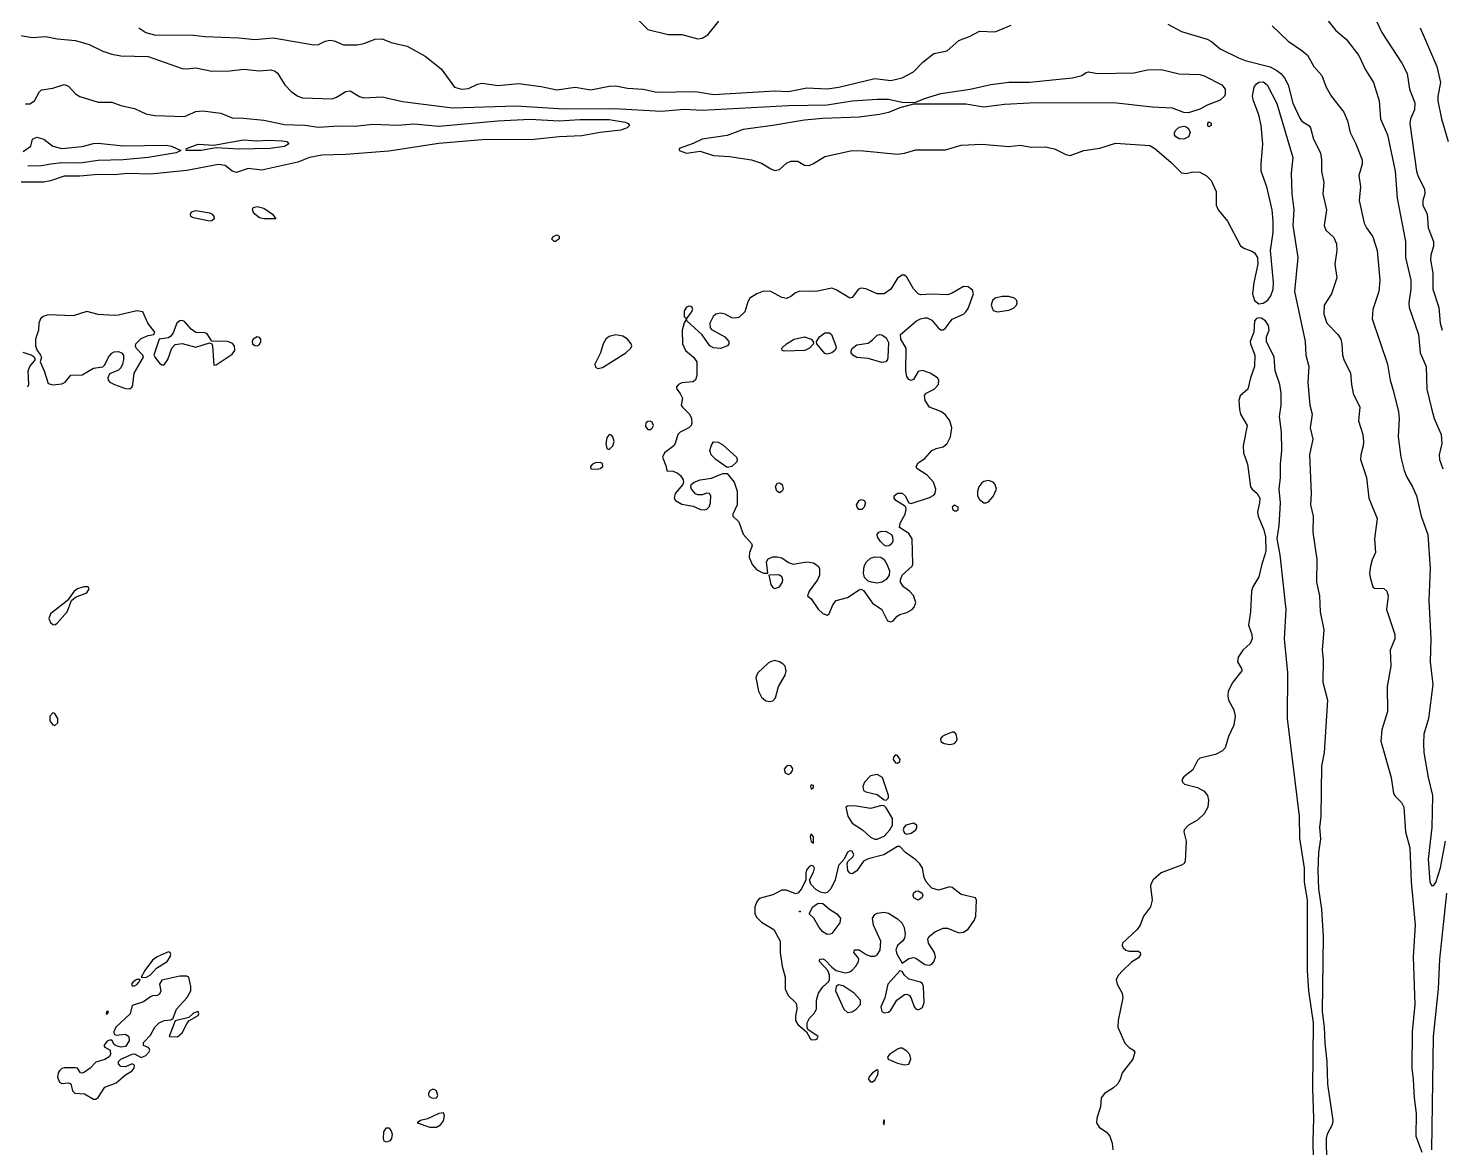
# Model space of a CAD drawing. Header units: inches. Extents: x 3311818 to 3313075, y 1372003 to 1372737.
# Drawn here: x 3312572.1 to 3312809.3, y 1372329.1 to 1372517 of the extents above; entities that cross this region are included whole.
import ezdxf

# ---------------------------------------------------------------- set-up
doc = ezdxf.new("R2010")
doc.units = ezdxf.units.IN
doc.header["$MEASUREMENT"] = 0

msp = doc.modelspace()

# ---------------------------------------------------------------- linework, layer by layer
for points, elevation in [([(3312673.54, 1372519.34), (3312676.06, 1372516.8), (3312679.49, 1372515.97), (3312681.78, 1372515.98), (3312684.44, 1372515.22), (3312685.21, 1372515.33), (3312686.14, 1372515.91), (3312687.97, 1372518.19)], 4488), ([(3312790.02, 1372518.55), (3312791.54, 1372516.61), (3312793.24, 1372515.15), (3312795.36, 1372512.42), (3312796.5, 1372510.02), (3312797.83, 1372507.9), (3312798.81, 1372504.85), (3312799.03, 1372501.81), (3312800.21, 1372499.14), (3312801.47, 1372493.04), (3312801.81, 1372488.47), (3312803.23, 1372481.22), (3312803.18, 1372478.56), (3312804.11, 1372474.74), (3312804.11, 1372473.22), (3312803.79, 1372470.93), (3312803.82, 1372470.17), (3312805.37, 1372465.6), (3312805.65, 1372462.55), (3312806.69, 1372460.26), (3312806.8, 1372456.45), (3312807.55, 1372453.18), (3312808.02, 1372451.5), (3312809.21, 1372448.83), (3312809.32, 1372447.3), (3312808.86, 1372445.4), (3312808.89, 1372444.63), (3312809.46, 1372443.08)], 4487), ([(3312590.68, 1372517.05), (3312591.83, 1372516.27), (3312593.26, 1372515.91), (3312599.83, 1372515.84), (3312601.74, 1372515.61), (3312607.46, 1372515.42), (3312610.12, 1372515.12), (3312613.17, 1372515.42), (3312620.03, 1372514.25), (3312620.8, 1372514.29), (3312621.94, 1372514.85), (3312622.7, 1372515.01), (3312623.46, 1372514.88), (3312624.99, 1372514.21), (3312627.27, 1372514.23), (3312628.42, 1372514.46), (3312630.32, 1372515.2), (3312631.47, 1372515.23), (3312632.99, 1372514.64), (3312635.7, 1372514), (3312638.71, 1372512.31), (3312641.38, 1372510.17), (3312643.65, 1372507.14), (3312644.81, 1372506.78), (3312645.95, 1372506.92), (3312647.47, 1372507.63), (3312648.24, 1372507.77), (3312650.9, 1372507.39), (3312654.34, 1372507.73), (3312658.15, 1372507.22), (3312660.81, 1372506.66), (3312663.86, 1372507.13), (3312666.53, 1372506.7), (3312669.58, 1372507.29), (3312670.72, 1372507.34), (3312672.63, 1372506.93), (3312675.3, 1372506.79), (3312677.58, 1372506.26), (3312684.06, 1372506.42), (3312687.11, 1372505.88), (3312697.4, 1372506.49), (3312699.69, 1372506.37), (3312702.74, 1372506.99), (3312706.17, 1372506.86), (3312708.1, 1372507.14), (3312714.17, 1372508.56), (3312716.84, 1372508.25), (3312718.77, 1372508.67), (3312720.65, 1372509.68), (3312722.24, 1372511.33), (3312724.08, 1372512.78), (3312726.3, 1372513.24), (3312728.28, 1372514.97), (3312730.18, 1372515.7), (3312731.71, 1372516.54), (3312734.37, 1372516.41), (3312737.04, 1372517.54)], 4489), ([(3312763.34, 1372517.67), (3312765.63, 1372516.44), (3312769.94, 1372515.15), (3312770.67, 1372514.76), (3312772.11, 1372513.58), (3312775.16, 1372512.04), (3312776.3, 1372511.58), (3312780.49, 1372510.54), (3312781.63, 1372509.94), (3312782.26, 1372509.43), (3312782.91, 1372508.67), (3312783.49, 1372507.52), (3312784.3, 1372504.46), (3312785.45, 1372501.93), (3312785.83, 1372501.44), (3312786.96, 1372500.66), (3312787.25, 1372500.28), (3312787.76, 1372498.38), (3312788.94, 1372496.09), (3312789.12, 1372494.94), (3312789.13, 1372493.04), (3312789.49, 1372491.13), (3312789.31, 1372489.23), (3312789.94, 1372486.56), (3312789.54, 1372483.89), (3312789.82, 1372483.13), (3312791.16, 1372481.88), (3312791.65, 1372480.84), (3312791.69, 1372479.7), (3312791.36, 1372477.41), (3312791.69, 1372475.13), (3312790.79, 1372472.46), (3312789.54, 1372470.55), (3312789.51, 1372469.03), (3312790.02, 1372467.5), (3312791.86, 1372465.6), (3312792.35, 1372464.84), (3312792.55, 1372464.07), (3312792.65, 1372462.17), (3312792.87, 1372461.4), (3312793.96, 1372459.12), (3312794.13, 1372457.21), (3312794.44, 1372455.69), (3312795.56, 1372453.4), (3312795.33, 1372451.11), (3312796.03, 1372448.83), (3312796.17, 1372447.68), (3312796.11, 1372446.92), (3312795.69, 1372445.4), (3312795.67, 1372444.63), (3312796.67, 1372441.59), (3312797.04, 1372438.16), (3312798.44, 1372434.73), (3312798.02, 1372431.3), (3312798.2, 1372429.01), (3312797.64, 1372427.78), (3312797.35, 1372426.72), (3312797.17, 1372425.58), (3312797.25, 1372424.82), (3312797.71, 1372423.29), (3312798.02, 1372423.05), (3312799.55, 1372422.97), (3312800.09, 1372422.53), (3312800.28, 1372421.77), (3312800.04, 1372419.48), (3312801.43, 1372415.29), (3312801.42, 1372414.53), (3312800.66, 1372412.62), (3312800.76, 1372409.95), (3312800.12, 1372406.52), (3312800.2, 1372402.33), (3312799.26, 1372399.28), (3312799.09, 1372397.37), (3312800.81, 1372391.28), (3312801.22, 1372388.61), (3312801.45, 1372388.15), (3312802.56, 1372387.08), (3312802.91, 1372386.32), (3312803.22, 1372382.13), (3312803.91, 1372379.46), (3312804.13, 1372373.74), (3312804.84, 1372366.5), (3312804.49, 1372361.17), (3312804.78, 1372353.16), (3312804.31, 1372348.59), (3312804.29, 1372342.49), (3312804.52, 1372340.58), (3312804.64, 1372337.54), (3312804.98, 1372334.87), (3312804.96, 1372331.06), (3312805.97, 1372328.39)], 4489), ([(3312780.85, 1372517.43), (3312783.54, 1372514.84), (3312785.83, 1372513.3), (3312786.75, 1372512.48), (3312787.83, 1372510.57), (3312789.16, 1372509.05), (3312789.89, 1372507.14), (3312790.78, 1372505.58), (3312792.84, 1372502.95), (3312793.45, 1372501.46), (3312793.92, 1372499.52), (3312794.88, 1372497.61), (3312795.93, 1372494.94), (3312795.96, 1372494.18), (3312795.38, 1372492.28), (3312795.67, 1372490.37), (3312795.45, 1372488.08), (3312796.29, 1372484.27), (3312796.64, 1372483.51), (3312797.72, 1372481.99), (3312798.48, 1372479.7), (3312798.92, 1372474.74), (3312798.74, 1372472.84), (3312797.71, 1372469.79), (3312797.62, 1372468.27), (3312800.19, 1372460.64), (3312800.61, 1372457.97), (3312801.22, 1372456.07), (3312802.02, 1372452.64), (3312802.17, 1372451.5), (3312802, 1372448.45), (3312802.45, 1372445.02), (3312802.98, 1372442.81), (3312803.36, 1372441.77), (3312804.4, 1372440.06), (3312805.08, 1372438.54), (3312805.84, 1372435.11), (3312806.94, 1372432.06), (3312807.36, 1372426.34), (3312807.11, 1372421), (3312807.46, 1372414.53), (3312807.37, 1372410.71), (3312807.79, 1372406.9), (3312807.05, 1372401.19), (3312806.28, 1372398.52), (3312806.22, 1372396.99), (3312806.3, 1372395.47), (3312807.01, 1372391.28), (3312807.75, 1372388.23), (3312807.63, 1372382.89), (3312807.01, 1372377.55), (3312807.3, 1372373.74), (3312807.55, 1372373.17), (3312807.93, 1372373.13), (3312808.31, 1372373.63), (3312809.08, 1372376.14), (3312809.93, 1372380.6)], 4488), ([(3312798.4, 1372518.08), (3312799.24, 1372516.29), (3312802.6, 1372511.16), (3312803.49, 1372509.43), (3312803.86, 1372506.76), (3312804.79, 1372504.47), (3312804.69, 1372503.33), (3312804.07, 1372501.81), (3312803.96, 1372501.04), (3312805.03, 1372493.04), (3312805.26, 1372492.28), (3312806.39, 1372489.99), (3312806.43, 1372489.23), (3312806.14, 1372488.08), (3312806.13, 1372487.32), (3312806.83, 1372485.8), (3312807, 1372483.51), (3312807.89, 1372481.22), (3312807.91, 1372480.46), (3312807.48, 1372478.94), (3312807.41, 1372478.17), (3312807.8, 1372475.89), (3312807.78, 1372473.22), (3312808.8, 1372470.17), (3312809.04, 1372467.5), (3312809.34, 1372466.36)], 4486), ([(3312805.67, 1372517.05), (3312808.46, 1372510.57), (3312809.06, 1372507.9), (3312808.62, 1372505.62), (3312808.64, 1372504.85), (3312809.26, 1372501.81), (3312810.34, 1372497.99)], 4485), ([(3312570.87, 1372515.81), (3312572.77, 1372515.47), (3312575.06, 1372515.61), (3312576.96, 1372515.21), (3312580.01, 1372514.93), (3312582.3, 1372514.3), (3312584.59, 1372513.16), (3312586.11, 1372512.66), (3312587.64, 1372512.38), (3312592.21, 1372512.25), (3312597.93, 1372510.25), (3312598.69, 1372510.19), (3312600.21, 1372510.39), (3312602.88, 1372509.83), (3312605.93, 1372509.84), (3312608.22, 1372510.15), (3312610.89, 1372509.85), (3312612.79, 1372510.05), (3312613.51, 1372509.81), (3312613.93, 1372509.45), (3312615.13, 1372507.52), (3312616.22, 1372506.39), (3312617.31, 1372505.62), (3312618.13, 1372505.35), (3312623.08, 1372505.17), (3312623.84, 1372505.45), (3312625.37, 1372506.38), (3312626.13, 1372506.52), (3312627.66, 1372505.56), (3312628.42, 1372505.31), (3312631.47, 1372505.48), (3312634.9, 1372504.69), (3312643.28, 1372503.64), (3312653.95, 1372503.97), (3312661.96, 1372503.46), (3312670.34, 1372503.53), (3312678.35, 1372503.07), (3312682.16, 1372503.4), (3312685.21, 1372503.26), (3312699.69, 1372504.02), (3312706.17, 1372504.13), (3312710.36, 1372504.83), (3312714.55, 1372505.11), (3312716.46, 1372505.08), (3312718.75, 1372504.58), (3312720.27, 1372504.53), (3312721.03, 1372504.63), (3312722.49, 1372505.24), (3312725.23, 1372506.04), (3312730.18, 1372506.78), (3312733.61, 1372507.59), (3312736.66, 1372507.96), (3312740.09, 1372507.96), (3312747.33, 1372508.68), (3312748.88, 1372509.05), (3312749.62, 1372509.6), (3312750, 1372509.71), (3312751.52, 1372509.43), (3312757.62, 1372509.53), (3312759.91, 1372510.01), (3312762.2, 1372510.1), (3312765.25, 1372509.37), (3312768.68, 1372509.23), (3312769.44, 1372509), (3312772.38, 1372507.52), (3312772.92, 1372506.76), (3312772.97, 1372506), (3312772.83, 1372505.62), (3312772.11, 1372504.96), (3312769.94, 1372504.09), (3312768.68, 1372503.41), (3312766.77, 1372502.84), (3312766.01, 1372502.87), (3312764.1, 1372503.61), (3312760.67, 1372503.74), (3312754.19, 1372504.47), (3312740.09, 1372504.44), (3312735.9, 1372504.19), (3312732.47, 1372503.75), (3312729.42, 1372504.28), (3312720.65, 1372504.29), (3312718.37, 1372503.63), (3312716.46, 1372502.85), (3312714.94, 1372502.54), (3312711.51, 1372502.11), (3312705.41, 1372501.86), (3312702.36, 1372501.58), (3312697.02, 1372500.67), (3312692.07, 1372500.01), (3312689.4, 1372499), (3312685.18, 1372498.38), (3312683.68, 1372497.67), (3312681.35, 1372496.85), (3312681.34, 1372496.47), (3312682.54, 1372496.03), (3312684.83, 1372496.37), (3312687.11, 1372495.66), (3312689.78, 1372495.48), (3312693.46, 1372494.94), (3312695.12, 1372494.38), (3312696.69, 1372493.42), (3312697.4, 1372493.15), (3312698.17, 1372493.33), (3312699.31, 1372494.37), (3312700.07, 1372494.72), (3312701.21, 1372494.72), (3312702.36, 1372494.01), (3312703.12, 1372494), (3312703.88, 1372494.31), (3312705.79, 1372495.51), (3312710.36, 1372496.47), (3312712.27, 1372496.46), (3312717.98, 1372495.88), (3312719.13, 1372496.04), (3312721.03, 1372496.6), (3312725.99, 1372496.62), (3312728.66, 1372497.37), (3312732.09, 1372497.56), (3312736.66, 1372497.14), (3312738.57, 1372497.4), (3312740.47, 1372497.07), (3312742.76, 1372497.11), (3312744.28, 1372496.78), (3312746.19, 1372495.81), (3312746.95, 1372495.67), (3312749.24, 1372496.51), (3312751.91, 1372496.86), (3312754.57, 1372497.71), (3312760.29, 1372497.31), (3312761.14, 1372496.85), (3312763.85, 1372494.56), (3312765.63, 1372492.75), (3312766.39, 1372492.62), (3312767.53, 1372492.93), (3312768.68, 1372492.85), (3312769.82, 1372492.23), (3312770.58, 1372491.46), (3312771.46, 1372489.61), (3312771.45, 1372487.32), (3312771.76, 1372486.56), (3312773.33, 1372484.65), (3312775.54, 1372480.49), (3312776.09, 1372480.08), (3312777.44, 1372479.62), (3312777.86, 1372479.32), (3312778.35, 1372478.56), (3312778.41, 1372477.41), (3312777.77, 1372474.36), (3312777.56, 1372472.46), (3312777.85, 1372471.31), (3312778.59, 1372470.76), (3312779.35, 1372470.85), (3312780.11, 1372471.35), (3312780.59, 1372472.08), (3312780.99, 1372473.22), (3312781.07, 1372474.36), (3312780.58, 1372479.7), (3312781.01, 1372482.75), (3312781.02, 1372484.65), (3312780.84, 1372486.56), (3312779.91, 1372490.37), (3312779.01, 1372493.04), (3312778.96, 1372494.18), (3312779.25, 1372497.61), (3312778.99, 1372500.66), (3312778.59, 1372502.46), (3312777.68, 1372504.85), (3312777.54, 1372505.62), (3312777.84, 1372507.14), (3312778.2, 1372507.7), (3312778.59, 1372507.95), (3312779.35, 1372507.99), (3312780.02, 1372507.52), (3312781.63, 1372504.36), (3312784.29, 1372495.33), (3312784.02, 1372492.66), (3312784.14, 1372489.23), (3312784.45, 1372486.56), (3312784.3, 1372483.89), (3312785.16, 1372478.56), (3312784.59, 1372472.84), (3312786.38, 1372464.45), (3312786.49, 1372462.17), (3312786.98, 1372460.26), (3312786.84, 1372457.59), (3312787.18, 1372453.78), (3312787.53, 1372452.26), (3312787.2, 1372449.97), (3312787.65, 1372448.07), (3312787.08, 1372445.4), (3312787.37, 1372438.92), (3312787.28, 1372437.01), (3312787.69, 1372435.11), (3312787.66, 1372432.44), (3312788.34, 1372427.86), (3312788.26, 1372424.05), (3312788.75, 1372421.77), (3312788.88, 1372419.1), (3312789.48, 1372416.05), (3312789.21, 1372412.62), (3312789.37, 1372411.09), (3312789.34, 1372407.28), (3312790.13, 1372404.23), (3312789.54, 1372395.47), (3312789.12, 1372393.18), (3312789, 1372384.8), (3312788.8, 1372382.89), (3312788.94, 1372380.99), (3312788.63, 1372378.7), (3312788.49, 1372375.65), (3312788.59, 1372372.6), (3312789.11, 1372369.17), (3312789.39, 1372364.6), (3312789.2, 1372352.02), (3312789.57, 1372349.35), (3312789.67, 1372346.68), (3312790.03, 1372343.63), (3312790.1, 1372339.82), (3312791, 1372333.72), (3312790.89, 1372332.96), (3312790.05, 1372331.44), (3312789.92, 1372330.68), (3312789.96, 1372326.86)], 4490), ([(3312571.63, 1372504.35), (3312572.39, 1372504.33), (3312573.15, 1372504.84), (3312573.92, 1372506.3), (3312574.3, 1372506.68), (3312576.2, 1372506.97), (3312578.11, 1372507.55), (3312578.87, 1372507.26), (3312580.01, 1372505.98), (3312580.78, 1372505.54), (3312583.82, 1372504.61), (3312586.11, 1372504.61), (3312587.64, 1372504.03), (3312589.92, 1372503.55), (3312591.83, 1372502.62), (3312593.35, 1372502.36), (3312598.31, 1372502.2), (3312600.21, 1372503.02), (3312601.36, 1372503.14), (3312604.41, 1372502.74), (3312606.31, 1372501.97), (3312608.22, 1372501.94), (3312611.65, 1372501.59), (3312615.08, 1372500.85), (3312618.51, 1372500.72), (3312620.8, 1372500.43), (3312624.23, 1372500.61), (3312626.89, 1372500.56), (3312629.94, 1372500.93), (3312634.13, 1372500.77), (3312636.8, 1372500.99), (3312641, 1372500.55), (3312650.9, 1372501.46), (3312656.24, 1372501.76), (3312661.2, 1372501.45), (3312664.63, 1372501.67), (3312669.58, 1372501.67), (3312672.25, 1372501.22), (3312672.75, 1372501.04), (3312672.99, 1372500.66), (3312672.62, 1372500.28), (3312671.53, 1372499.9), (3312668.06, 1372499.52), (3312665.01, 1372498.97), (3312661.2, 1372498.8), (3312657, 1372498.31), (3312648.24, 1372498.27), (3312641, 1372497.64), (3312632.61, 1372496.36), (3312625.37, 1372495.83), (3312621.36, 1372495.71), (3312619.28, 1372495.33), (3312617.36, 1372494.55), (3312611.27, 1372493.21), (3312608.98, 1372493.47), (3312607.07, 1372492.78), (3312606.31, 1372493), (3312605.17, 1372493.99), (3312604.03, 1372494.17), (3312598.69, 1372493.14), (3312592.59, 1372492.52), (3312588.78, 1372492.64), (3312586.49, 1372492.39), (3312583.82, 1372492.49), (3312580.78, 1372492.17), (3312578.11, 1372492.16), (3312575.82, 1372491.42), (3312574.68, 1372491.2), (3312569.34, 1372491.18)], 4491), ([(3312766.82, 1372498.76), (3312766.01, 1372498.39), (3312765.25, 1372498.47), (3312764.69, 1372498.76), (3312764.43, 1372499.14), (3312764.43, 1372499.52), (3312764.65, 1372499.9), (3312765.25, 1372500.38), (3312766.01, 1372500.59), (3312766.39, 1372500.48), (3312766.77, 1372500.16), (3312767.07, 1372499.52), (3312766.82, 1372498.76)], 4490), ([(3312770.61, 1372500.66), (3312770.2, 1372500.44), (3312770.05, 1372500.66), (3312770.03, 1372501.04), (3312770.2, 1372501.3), (3312770.58, 1372501.09), (3312770.61, 1372500.66)], 4490), ([(3312571.25, 1372496.32), (3312572.56, 1372497.23), (3312572.81, 1372498.38), (3312573.53, 1372498.74), (3312574.74, 1372498.38), (3312576.23, 1372497.23), (3312577.73, 1372496.8), (3312581.16, 1372497.14), (3312583.06, 1372497.68), (3312583.82, 1372497.73), (3312588.02, 1372497.3), (3312595.26, 1372497.36), (3312596.11, 1372497.23), (3312597.72, 1372496.47), (3312596.9, 1372496.09), (3312592.21, 1372495.29), (3312588.02, 1372494.92), (3312583.82, 1372494.84), (3312580.78, 1372494.38), (3312577.73, 1372494.41), (3312575.87, 1372494.18)], 4492), ([(3312601.13, 1372496.47), (3312598.58, 1372496.47), (3312598.67, 1372496.85), (3312600.59, 1372497.53), (3312603.26, 1372497.41), (3312608.22, 1372498.26), (3312610.5, 1372498.12), (3312612.41, 1372498.24), (3312614.7, 1372498.13), (3312615.47, 1372497.99), (3312615.85, 1372497.61), (3312615.08, 1372497.19), (3312612.68, 1372496.85), (3312607.46, 1372496.73), (3312603.64, 1372496.92), (3312601.13, 1372496.47)], 4492), ([(3312575.87, 1372494.18), (3312574.3, 1372493.94), (3312572.01, 1372493.89)], 4492), ([(3312602.5, 1372484.65), (3312599.83, 1372485.18), (3312599.4, 1372485.42), (3312599.32, 1372485.8), (3312599.51, 1372486.18), (3312600.21, 1372486.45), (3312602.5, 1372486.01), (3312602.98, 1372485.8), (3312603.26, 1372485.42), (3312603.28, 1372485.04), (3312602.88, 1372484.68), (3312602.5, 1372484.65)], 4491), ([(3312613.62, 1372485.04), (3312611.65, 1372485.01), (3312610.89, 1372485.19), (3312610.12, 1372485.78), (3312609.86, 1372486.18), (3312609.74, 1372486.56), (3312609.84, 1372486.94), (3312610.5, 1372487.12), (3312611.65, 1372486.83), (3312613.08, 1372485.8), (3312613.62, 1372485.04)], 4491), ([(3312660.58, 1372481.22), (3312660.35, 1372481.22), (3312659.96, 1372481.61), (3312660.11, 1372481.99), (3312660.81, 1372482.32), (3312661.2, 1372482.1), (3312661.2, 1372481.65), (3312660.58, 1372481.22)], 4491), ([(3312717.22, 1372417.56), (3312717.89, 1372418.34), (3312718.37, 1372418.65), (3312719.51, 1372418.98), (3312720.4, 1372419.48), (3312720.75, 1372419.86), (3312721.02, 1372420.62), (3312720.65, 1372421.8), (3312719.97, 1372422.53), (3312718.95, 1372423.29), (3312718.46, 1372424.05), (3312718.44, 1372424.43), (3312718.77, 1372425.2), (3312720.44, 1372426.72), (3312720.56, 1372427.1), (3312720.4, 1372431.3), (3312719.89, 1372432.23), (3312718.3, 1372433.2), (3312718.4, 1372433.96), (3312719.26, 1372435.49), (3312719.44, 1372436.25), (3312719.37, 1372436.63), (3312719.13, 1372436.84), (3312717.66, 1372437.77), (3312717.39, 1372438.16), (3312717.41, 1372438.54), (3312717.98, 1372438.97), (3312718.75, 1372438.99), (3312719.24, 1372438.54), (3312719.84, 1372437.39), (3312720.27, 1372437.27), (3312723.32, 1372438.27), (3312724.08, 1372438.68), (3312724.27, 1372438.92), (3312724.37, 1372439.68), (3312723.99, 1372440.82), (3312722.94, 1372442.03), (3312721.19, 1372443.11), (3312721.12, 1372443.49), (3312721.41, 1372444.08), (3312722.56, 1372444.81), (3312723.7, 1372446.15), (3312724.46, 1372446.5), (3312725.61, 1372446.77), (3312726.31, 1372447.3), (3312726.83, 1372448.45), (3312727.07, 1372449.97), (3312726.73, 1372451.11), (3312725.99, 1372452.11), (3312725.23, 1372452.71), (3312723.33, 1372453.4), (3312722.58, 1372454.54), (3312722.47, 1372455.31), (3312722.65, 1372455.69), (3312724.11, 1372456.45), (3312724.84, 1372457.21), (3312724.9, 1372457.97), (3312724.65, 1372458.36), (3312723.43, 1372459.12), (3312722.18, 1372459.57), (3312721.41, 1372459.41), (3312720.65, 1372458.05), (3312720.27, 1372457.87), (3312719.89, 1372458.07), (3312719.51, 1372458.59), (3312719.34, 1372459.5), (3312719.44, 1372463.31), (3312718.53, 1372464.84), (3312718.45, 1372465.6), (3312721.16, 1372467.88), (3312721.8, 1372468.24), (3312722.56, 1372468.43), (3312722.94, 1372468.4), (3312723.7, 1372468.03), (3312724.85, 1372466.68), (3312725.23, 1372466.39), (3312725.61, 1372466.39), (3312725.99, 1372466.69), (3312727.13, 1372468.2), (3312729.02, 1372469.03), (3312729.45, 1372469.41), (3312729.8, 1372469.98), (3312730.74, 1372472.46), (3312730.56, 1372473.05), (3312729.8, 1372473.6), (3312729.04, 1372473.68), (3312727.13, 1372472.55), (3312726.37, 1372472.26), (3312723.7, 1372472.38), (3312721.8, 1372472.27), (3312721.41, 1372472.44), (3312720.65, 1372473.3), (3312719.51, 1372475.26), (3312719.13, 1372475.58), (3312718.75, 1372475.59), (3312717.98, 1372475.07), (3312716.82, 1372473.22), (3312715.7, 1372472.46), (3312714.55, 1372472.43), (3312712.65, 1372473.25), (3312711.89, 1372473.38), (3312711.44, 1372473.22), (3312710.36, 1372471.84), (3312709.98, 1372471.71), (3312707.69, 1372473.1), (3312706.93, 1372473.38), (3312704.26, 1372472.81), (3312701.6, 1372472.91), (3312700.83, 1372472.62), (3312700.07, 1372471.98), (3312699.31, 1372471.66), (3312698.55, 1372471.81), (3312696.73, 1372472.84), (3312695.5, 1372472.9), (3312694.38, 1372472.46), (3312693.21, 1372471.7), (3312692.83, 1372471.12), (3312692.33, 1372469.41), (3312691.31, 1372468.48), (3312690.54, 1372468.33), (3312690.16, 1372468.42), (3312689.02, 1372469.03), (3312688.26, 1372469.22), (3312687.49, 1372469.04), (3312687.01, 1372468.65), (3312686.49, 1372467.5), (3312686.55, 1372466.74), (3312686.73, 1372466.44), (3312688.99, 1372465.22), (3312689.65, 1372464.45), (3312689.65, 1372464.07), (3312689.43, 1372463.69), (3312688.26, 1372463.27), (3312687.11, 1372463.35), (3312686.47, 1372463.69), (3312685.21, 1372465.55), (3312682.6, 1372467.88), (3312682.54, 1372468.27), (3312682.16, 1372467.59), (3312681.84, 1372466.36), (3312681.9, 1372464.07), (3312682.38, 1372462.93), (3312683.74, 1372461.79), (3312684.29, 1372461.02), (3312684.28, 1372458.74), (3312684.06, 1372457.99), (3312683.68, 1372457.69), (3312681.78, 1372457.49), (3312681.19, 1372457.21), (3312680.89, 1372456.83), (3312680.91, 1372456.45), (3312681.51, 1372455.69), (3312681.87, 1372454.93), (3312681.66, 1372453.78), (3312681.87, 1372453.4), (3312683.05, 1372452.26), (3312683.4, 1372451.5), (3312683.46, 1372450.73), (3312683.32, 1372450.35), (3312682.93, 1372449.97), (3312681.51, 1372449.21), (3312681.1, 1372448.83), (3312680.65, 1372447.3), (3312680.41, 1372446.92), (3312678.86, 1372445.78), (3312678.54, 1372445.02), (3312679.15, 1372443.49), (3312679.24, 1372442.73), (3312680.25, 1372442.66), (3312681.01, 1372442.41), (3312681.54, 1372441.97), (3312681.99, 1372441.2), (3312682.08, 1372440.82), (3312681.96, 1372440.44), (3312680.63, 1372438.92), (3312680.51, 1372438.16), (3312680.71, 1372437.77), (3312681.78, 1372437.14), (3312683.68, 1372436.82), (3312684.88, 1372436.25), (3312685.59, 1372436.19), (3312685.97, 1372436.33), (3312686.35, 1372436.69), (3312686.58, 1372437.39), (3312686.65, 1372438.54), (3312686.44, 1372438.92), (3312685.97, 1372438.97), (3312685.21, 1372438.72), (3312684.44, 1372438.7), (3312684.06, 1372438.89), (3312683.41, 1372439.68), (3312683.27, 1372440.06), (3312683.36, 1372440.44), (3312683.83, 1372440.82), (3312684.83, 1372441.23), (3312686.73, 1372441.49), (3312688.64, 1372442.28), (3312689.4, 1372442.27), (3312690.54, 1372440.82), (3312691.03, 1372439.3), (3312691.03, 1372437.01), (3312690.32, 1372435.49), (3312690.31, 1372435.11), (3312691.31, 1372434.15), (3312692.07, 1372432.12), (3312693.49, 1372430.53), (3312693.59, 1372430.15), (3312693.11, 1372429.01), (3312693.07, 1372428.25), (3312693.59, 1372427.02), (3312694.35, 1372426.1), (3312695.5, 1372425.55), (3312696.18, 1372425.58), (3312695.99, 1372427.48), (3312696.26, 1372427.98), (3312697.02, 1372428.29), (3312697.78, 1372428.31), (3312698.55, 1372428.11), (3312699.69, 1372427.35), (3312700.45, 1372427.06), (3312702.74, 1372427.45), (3312703.88, 1372427.29), (3312704.64, 1372426.74), (3312704.88, 1372426.34), (3312704.89, 1372425.2), (3312704.54, 1372424.43), (3312703.12, 1372422.53), (3312702.85, 1372421.77), (3312703.5, 1372421.23), (3312704.64, 1372419.51), (3312705.41, 1372418.79), (3312706.17, 1372418.53), (3312706.52, 1372418.72), (3312707.12, 1372420.24), (3312707.69, 1372421), (3312709.6, 1372421.46), (3312711.51, 1372422.79), (3312711.89, 1372422.87), (3312712.27, 1372422.68), (3312713.79, 1372420.52), (3312715.32, 1372419.48), (3312716.28, 1372417.57), (3312716.84, 1372417.37), (3312717.22, 1372417.56)], 4490), ([(3312736.66, 1372469.7), (3312737.42, 1372470.03), (3312737.93, 1372470.55), (3312738.06, 1372470.93), (3312737.98, 1372471.31), (3312737.59, 1372471.7), (3312736.66, 1372472), (3312735.52, 1372472), (3312734.37, 1372471.73), (3312733.91, 1372471.31), (3312733.7, 1372470.55), (3312733.99, 1372469.63), (3312734.75, 1372469.44), (3312736.66, 1372469.7)], 4490), ([(3312589.16, 1372456.51), (3312589.54, 1372456.83), (3312589.65, 1372457.21), (3312589.85, 1372459.12), (3312591.43, 1372461.79), (3312591.34, 1372462.17), (3312590.18, 1372463.31), (3312590.07, 1372463.69), (3312590.15, 1372464.07), (3312591.07, 1372464.95), (3312592.21, 1372465.42), (3312593.2, 1372465.6), (3312593.32, 1372465.98), (3312592.19, 1372467.5), (3312591.35, 1372469.41), (3312590.3, 1372469.6), (3312587.25, 1372468.84), (3312586.49, 1372468.78), (3312583.82, 1372468.95), (3312581.92, 1372469.47), (3312579.63, 1372468.75), (3312575.44, 1372468.91), (3312574.61, 1372468.65), (3312574.16, 1372468.27), (3312573.9, 1372467.5), (3312573.81, 1372466.36), (3312573.33, 1372464.84), (3312573.3, 1372463.69), (3312573.53, 1372463.02), (3312574.17, 1372462.17), (3312574.3, 1372461.79), (3312574.11, 1372461.02), (3312574.79, 1372459.5), (3312575.44, 1372457.4), (3312576.2, 1372457.16), (3312577.73, 1372457.32), (3312578.32, 1372457.59), (3312579.25, 1372458.77), (3312581.16, 1372458.83), (3312583.06, 1372459.97), (3312584.59, 1372460.21), (3312584.97, 1372460.52), (3312585.55, 1372461.79), (3312586.11, 1372462.49), (3312586.49, 1372462.71), (3312587.25, 1372462.78), (3312587.77, 1372462.55), (3312588.06, 1372462.17), (3312588.11, 1372461.4), (3312587.94, 1372460.64), (3312587.64, 1372460.01), (3312587.25, 1372459.62), (3312585.73, 1372458.99), (3312585.46, 1372458.36), (3312585.51, 1372457.97), (3312585.77, 1372457.59), (3312586.59, 1372457.21), (3312588.4, 1372456.58), (3312589.16, 1372456.51)], 4490), ([(3312682.54, 1372468.27), (3312683.3, 1372469.18), (3312683.61, 1372469.79), (3312683.52, 1372470.17), (3312683.3, 1372470.34), (3312682.92, 1372470.37), (3312682.54, 1372470.19), (3312682.16, 1372469.61), (3312682.16, 1372468.65), (3312682.54, 1372468.27)], 4490), ([(3312603.64, 1372460.55), (3312606.31, 1372462.31), (3312606.74, 1372462.93), (3312606.69, 1372463.72), (3312606.31, 1372464.14), (3312605.55, 1372464.45), (3312602.88, 1372464.5), (3312602.12, 1372465.7), (3312601.74, 1372465.88), (3312600.21, 1372465.95), (3312599.45, 1372466.49), (3312598.31, 1372467.77), (3312597.93, 1372467.97), (3312597.55, 1372467.93), (3312597.02, 1372467.5), (3312596.4, 1372465.89), (3312596.02, 1372465.31), (3312595.64, 1372465.08), (3312594.07, 1372464.84), (3312593.19, 1372462.17), (3312593.32, 1372461.79), (3312594.12, 1372460.78), (3312594.5, 1372460.51), (3312594.88, 1372460.53), (3312595.54, 1372461.4), (3312596.21, 1372463.31), (3312596.78, 1372463.94), (3312597.93, 1372464.09), (3312600.21, 1372463.51), (3312602.5, 1372464.22), (3312602.88, 1372464.07), (3312602.99, 1372463.69), (3312603.26, 1372460.49), (3312603.64, 1372460.55)], 4490), ([(3312787.78, 1372327.25), (3312787.69, 1372330.29), (3312787.81, 1372334.11), (3312787.65, 1372339.06), (3312787.78, 1372350.11), (3312787, 1372355.45), (3312786.76, 1372358.88), (3312786.75, 1372370.69), (3312786.25, 1372373.74), (3312786.24, 1372376.03), (3312785.45, 1372381.11), (3312785.42, 1372384.8), (3312783.4, 1372401.19), (3312783.47, 1372408.81), (3312782.93, 1372414.53), (3312783.21, 1372419.48), (3312782.2, 1372428.63), (3312781.69, 1372431.3), (3312782.01, 1372433.58), (3312782.25, 1372437.39), (3312782, 1372439.68), (3312782.24, 1372441.59), (3312782.21, 1372443.87), (3312782.43, 1372446.16), (3312782.38, 1372449.21), (3312782.09, 1372451.88), (3312782.36, 1372453.78), (3312782.35, 1372455.69), (3312782.11, 1372457.21), (3312781.35, 1372459.5), (3312781.17, 1372461.79), (3312779.89, 1372464.45), (3312779.9, 1372465.22), (3312780.33, 1372466.36), (3312780.24, 1372467.12), (3312779.73, 1372467.89), (3312778.97, 1372468.34), (3312778.59, 1372468.39), (3312778.2, 1372468.3), (3312777.87, 1372467.88), (3312777.78, 1372465.98), (3312777.14, 1372464.45), (3312777.17, 1372464.07), (3312777.91, 1372462.17), (3312777.89, 1372460.26), (3312777.2, 1372458.36), (3312776.75, 1372456.45), (3312775.49, 1372455.31), (3312775.25, 1372454.54), (3312775.34, 1372453.02), (3312775.54, 1372452.26), (3312776.64, 1372450.35), (3312775.97, 1372446.92), (3312776, 1372445.78), (3312776.71, 1372443.87), (3312777.22, 1372440.06), (3312777.46, 1372439.68), (3312778.34, 1372438.92), (3312778.74, 1372438.16), (3312778.71, 1372437.39), (3312778.35, 1372435.87), (3312778.5, 1372435.11), (3312779.44, 1372432.82), (3312779.69, 1372431.68), (3312779.76, 1372429.39), (3312779.62, 1372428.63), (3312779.08, 1372427.1), (3312778.59, 1372424.95), (3312777.58, 1372423.29), (3312777.38, 1372422.53), (3312777.22, 1372419.1), (3312776.87, 1372416.81), (3312777.43, 1372415.29), (3312777.47, 1372414.53), (3312777.13, 1372413.76), (3312775.92, 1372412.62), (3312775.1, 1372411.48), (3312775.02, 1372410.71), (3312775.7, 1372409.57), (3312775.77, 1372409.19), (3312774.25, 1372407.28), (3312773.46, 1372405.76), (3312773.4, 1372405), (3312773.53, 1372404.23), (3312774.39, 1372402.62), (3312774.65, 1372401.57), (3312774.38, 1372400.04), (3312773.53, 1372398.14), (3312772.92, 1372396.23), (3312772.49, 1372395.72), (3312771.34, 1372395.12), (3312768.68, 1372394.54), (3312768.29, 1372394.15), (3312767.53, 1372392.58), (3312766.01, 1372391.4), (3312765.7, 1372390.89), (3312765.78, 1372390.51), (3312766.13, 1372390.13), (3312768.29, 1372389.59), (3312769.42, 1372388.99), (3312769.98, 1372388.23), (3312770.16, 1372387.46), (3312770.02, 1372386.32), (3312769.41, 1372385.18), (3312768.29, 1372384.09), (3312766.77, 1372383.27), (3312766.08, 1372382.51), (3312766.03, 1372382.13), (3312766.39, 1372380.6), (3312766.23, 1372377.17), (3312765.99, 1372376.79), (3312765.63, 1372376.57), (3312762.23, 1372375.27), (3312760.89, 1372374.12), (3312760.45, 1372373.36), (3312760.39, 1372372.98), (3312760.71, 1372370.69), (3312760.39, 1372369.55), (3312759.24, 1372368.03), (3312758.68, 1372366.5), (3312758.19, 1372365.74), (3312755.72, 1372363.45), (3312755.66, 1372363.07), (3312755.83, 1372362.69), (3312756.27, 1372362.31), (3312756.86, 1372362.12), (3312758.39, 1372362.15), (3312758.68, 1372361.93), (3312758.73, 1372361.55), (3312758.39, 1372361.03), (3312757.24, 1372360.27), (3312755.72, 1372358.81), (3312755.07, 1372358.12), (3312754.65, 1372357.35), (3312754.81, 1372356.59), (3312755.68, 1372355.07), (3312755.77, 1372354.31), (3312754.97, 1372350.49), (3312754.95, 1372349.35), (3312756.12, 1372346.68), (3312756.86, 1372345.94), (3312757.55, 1372345.54), (3312757.78, 1372345.16), (3312757.44, 1372344.01), (3312755.69, 1372341.73), (3312755.31, 1372340.58), (3312754.87, 1372339.82), (3312754.19, 1372339.17), (3312752.67, 1372338.23), (3312752.16, 1372337.54), (3312752.01, 1372336.01), (3312751.39, 1372334.11), (3312751.35, 1372333.34), (3312751.83, 1372332.58), (3312753.05, 1372331.74), (3312753.61, 1372331.06), (3312753.97, 1372329.91), (3312754.07, 1372328.77)], 4490), ([(3312610.89, 1372463.96), (3312611.13, 1372464.45), (3312611.1, 1372464.84), (3312610.89, 1372465.1), (3312610.5, 1372465.22), (3312609.82, 1372464.84), (3312609.65, 1372464.45), (3312609.74, 1372464.04), (3312610.12, 1372463.75), (3312610.5, 1372463.72), (3312610.89, 1372463.96)], 4490), ([(3312668.44, 1372460.07), (3312672.4, 1372462.55), (3312673.24, 1372463.31), (3312673.37, 1372463.69), (3312673.27, 1372464.07), (3312672.64, 1372464.84), (3312671.87, 1372465.34), (3312670.72, 1372465.55), (3312669.58, 1372465.26), (3312669.04, 1372464.84), (3312668.58, 1372464.07), (3312668.14, 1372462.55), (3312667.18, 1372460.64), (3312667.29, 1372460.15), (3312667.67, 1372459.89), (3312668.44, 1372460.07)], 4490), ([(3312702.43, 1372462.93), (3312698.93, 1372462.82), (3312698.61, 1372462.93), (3312698.54, 1372463.31), (3312699.32, 1372464.07), (3312700.62, 1372464.84), (3312702.36, 1372465.23), (3312703.45, 1372464.84), (3312703.81, 1372464.45), (3312703.85, 1372464.07), (3312703.2, 1372463.31), (3312702.43, 1372462.93)], 4490), ([(3312706.93, 1372462.55), (3312706.17, 1372462.29), (3312705.79, 1372462.44), (3312704.4, 1372464.07), (3312704.37, 1372464.45), (3312704.87, 1372465.22), (3312705.79, 1372465.88), (3312706.55, 1372465.87), (3312706.86, 1372465.6), (3312707.64, 1372463.69), (3312707.67, 1372463.31), (3312707.44, 1372462.93), (3312706.93, 1372462.55)], 4490), ([(3312716.02, 1372461.02), (3312715.32, 1372460.89), (3312713.03, 1372461.56), (3312711.12, 1372461.75), (3312710.47, 1372462.17), (3312710.21, 1372462.55), (3312710.2, 1372462.93), (3312710.41, 1372463.31), (3312711.12, 1372463.89), (3312713.03, 1372464.18), (3312713.79, 1372464.7), (3312714.55, 1372465.5), (3312714.94, 1372465.63), (3312715.32, 1372465.57), (3312716.08, 1372465.07), (3312716.46, 1372464.25), (3312716.36, 1372461.79), (3312716.31, 1372461.4), (3312716.02, 1372461.02)], 4490), ([(3312572.01, 1372456.81), (3312572.22, 1372457.21), (3312572.08, 1372459.5), (3312572.39, 1372460.25), (3312573.33, 1372461.4), (3312573.11, 1372461.79), (3312572.59, 1372462.17), (3312571.25, 1372462.61)], 4490), ([(3312676.82, 1372449.89), (3312677.03, 1372450.35), (3312676.82, 1372450.89), (3312676.44, 1372451.06), (3312676.06, 1372451.03), (3312675.74, 1372450.73), (3312675.68, 1372450.19), (3312676.06, 1372449.69), (3312676.44, 1372449.66), (3312676.82, 1372449.89)], 4490), ([(3312669.58, 1372446.34), (3312670.22, 1372446.92), (3312670.43, 1372447.68), (3312670.18, 1372448.45), (3312669.96, 1372448.72), (3312669.58, 1372448.84), (3312669.2, 1372448.3), (3312669.04, 1372447.3), (3312669.2, 1372446.5), (3312669.58, 1372446.34)], 4490), ([(3312690.19, 1372443.49), (3312689.4, 1372443.27), (3312687.46, 1372444.63), (3312686.69, 1372445.4), (3312686.48, 1372446.16), (3312686.73, 1372447.03), (3312687.11, 1372447.58), (3312687.87, 1372447.53), (3312688.64, 1372447.09), (3312690.92, 1372445.02), (3312691.06, 1372444.63), (3312690.98, 1372444.25), (3312690.19, 1372443.49)], 4490), ([(3312667.67, 1372443.02), (3312668.06, 1372443.11), (3312668.53, 1372443.49), (3312668.44, 1372443.96), (3312668.06, 1372444.11), (3312667.29, 1372444.06), (3312666.81, 1372443.87), (3312666.42, 1372443.49), (3312666.53, 1372443.09), (3312667.67, 1372443.02)], 4490), ([(3312698.61, 1372439.3), (3312698.17, 1372439.06), (3312697.72, 1372439.3), (3312697.48, 1372440.06), (3312697.78, 1372440.68), (3312698.17, 1372440.74), (3312698.61, 1372440.44), (3312698.78, 1372439.68), (3312698.61, 1372439.3)], 4490), ([(3312732.85, 1372437.34), (3312733.23, 1372437.52), (3312733.99, 1372438.41), (3312734.6, 1372439.68), (3312734.37, 1372440.47), (3312733.99, 1372440.85), (3312733.23, 1372441.1), (3312732.47, 1372440.96), (3312732.09, 1372440.7), (3312731.62, 1372440.06), (3312731.36, 1372439.3), (3312731.37, 1372438.54), (3312731.71, 1372437.9), (3312732.47, 1372437.38), (3312732.85, 1372437.34)], 4490), ([(3312711.95, 1372436.25), (3312711.46, 1372436.25), (3312711.17, 1372436.63), (3312711.11, 1372437.01), (3312711.51, 1372437.77), (3312711.89, 1372437.92), (3312712.38, 1372437.77), (3312712.6, 1372437.39), (3312712.39, 1372436.63), (3312711.95, 1372436.25)], 4490), ([(3312727.89, 1372436.03), (3312728.14, 1372436.25), (3312728.13, 1372436.63), (3312727.51, 1372436.96), (3312727.11, 1372436.63), (3312727.25, 1372436.25), (3312727.51, 1372436.05), (3312727.89, 1372436.03)], 4490), ([(3312716.57, 1372430.15), (3312716.08, 1372430.09), (3312715.7, 1372430.25), (3312715.03, 1372430.91), (3312714.58, 1372431.68), (3312714.54, 1372432.06), (3312714.82, 1372432.44), (3312715.32, 1372432.63), (3312716.08, 1372432.58), (3312716.93, 1372432.06), (3312717.11, 1372431.68), (3312717.16, 1372430.91), (3312717.02, 1372430.53), (3312716.57, 1372430.15)], 4490), ([(3312715.38, 1372424.05), (3312714.55, 1372423.91), (3312713.59, 1372424.05), (3312713.03, 1372424.24), (3312712.45, 1372424.82), (3312712.23, 1372425.58), (3312712.38, 1372426.72), (3312712.75, 1372427.48), (3312713.41, 1372428.06), (3312714.17, 1372428.31), (3312715.16, 1372428.25), (3312715.7, 1372427.86), (3312716.17, 1372427.1), (3312716.6, 1372425.96), (3312716.55, 1372425.2), (3312716.08, 1372424.5), (3312715.38, 1372424.05)], 4490), ([(3312698.17, 1372423.28), (3312698.67, 1372424.05), (3312698.72, 1372424.43), (3312698.55, 1372424.92), (3312698.17, 1372425.21), (3312697.78, 1372425.27), (3312696.39, 1372425.2), (3312696.72, 1372423.67), (3312697.02, 1372423.16), (3312697.4, 1372422.99), (3312698.17, 1372423.28)], 4490), ([(3312576.96, 1372417.15), (3312578.64, 1372419.1), (3312579.38, 1372421), (3312580.01, 1372421.51), (3312581.92, 1372422.27), (3312582.34, 1372422.91), (3312582.14, 1372423.29), (3312581.45, 1372423.29), (3312580.38, 1372422.91), (3312579.81, 1372422.53), (3312578.68, 1372421), (3312575.85, 1372418.72), (3312575.55, 1372417.96), (3312575.82, 1372417.27), (3312576.2, 1372416.95), (3312576.58, 1372416.91), (3312576.96, 1372417.15)], 4490), ([(3312697.02, 1372404.13), (3312697.49, 1372404.62), (3312697.98, 1372406.52), (3312699.11, 1372408.43), (3312699.3, 1372409.19), (3312699.09, 1372409.95), (3312698.74, 1372410.33), (3312698.17, 1372410.71), (3312697.4, 1372410.9), (3312696.64, 1372410.71), (3312696.26, 1372410.45), (3312694.55, 1372408.81), (3312694.18, 1372408.05), (3312694.62, 1372405.76), (3312695.12, 1372404.74), (3312695.88, 1372404.16), (3312696.64, 1372404.03), (3312697.02, 1372404.13)], 4490), ([(3312576.58, 1372400.01), (3312577.05, 1372400.42), (3312577.07, 1372401.19), (3312576.58, 1372402.03), (3312576.2, 1372402.14), (3312575.73, 1372401.57), (3312575.73, 1372400.8), (3312576.2, 1372400.09), (3312576.58, 1372400.01)], 4490), ([(3312727.51, 1372396.98), (3312727.88, 1372397.37), (3312727.96, 1372397.76), (3312727.83, 1372398.52), (3312727.51, 1372398.9), (3312727.13, 1372398.89), (3312725.99, 1372398.43), (3312725.47, 1372398.14), (3312725.17, 1372397.76), (3312725.23, 1372397.33), (3312725.78, 1372396.99), (3312726.75, 1372396.81), (3312727.51, 1372396.98)], 4490), ([(3312700.07, 1372391.98), (3312700.36, 1372392.42), (3312700.39, 1372392.8), (3312700.07, 1372393.22), (3312699.69, 1372393.29), (3312699.31, 1372393.17), (3312698.93, 1372392.65), (3312699.1, 1372392.04), (3312699.69, 1372391.8), (3312700.07, 1372391.98)], 4490), ([(3312717.98, 1372393.68), (3312718.33, 1372393.94), (3312718.43, 1372394.32), (3312717.98, 1372394.96), (3312717.6, 1372395.1), (3312717.27, 1372394.71), (3312717.26, 1372394.32), (3312717.6, 1372393.75), (3312717.98, 1372393.68)], 4490), ([(3312716.08, 1372387.46), (3312716.43, 1372387.85), (3312716.46, 1372388.23), (3312715.46, 1372391.28), (3312714.55, 1372391.79), (3312713.41, 1372391.55), (3312712.44, 1372390.51), (3312712.15, 1372389.75), (3312712.27, 1372389.1), (3312712.65, 1372388.86), (3312714.55, 1372388.4), (3312715.7, 1372387.52), (3312716.08, 1372387.46)], 4490), ([(3312703.5, 1372389.29), (3312703.88, 1372389.61), (3312703.88, 1372389.91), (3312703.5, 1372390.02), (3312703.35, 1372389.75), (3312703.5, 1372389.29)], 4490), ([(3312714.55, 1372380.91), (3312715.7, 1372381.45), (3312716.67, 1372382.51), (3312717.13, 1372383.27), (3312717.13, 1372384.42), (3312716.08, 1372386.18), (3312715.7, 1372386.54), (3312715.32, 1372386.56), (3312713.41, 1372386.08), (3312710.74, 1372386.51), (3312709.6, 1372386.48), (3312709.31, 1372386.32), (3312709.65, 1372384.8), (3312710.36, 1372383.59), (3312712.07, 1372382.51), (3312713.41, 1372381.25), (3312714.17, 1372380.92), (3312714.55, 1372380.91)], 4490), ([(3312720.27, 1372381.95), (3312721.03, 1372382.47), (3312721.23, 1372382.89), (3312721.21, 1372383.27), (3312720.65, 1372383.63), (3312719.34, 1372383.27), (3312719, 1372382.89), (3312718.91, 1372382.51), (3312719.13, 1372381.91), (3312719.51, 1372381.76), (3312720.27, 1372381.95)], 4490), ([(3312703.88, 1372380.28), (3312703.88, 1372381.3), (3312703.5, 1372381.84), (3312703.3, 1372381.37), (3312703.35, 1372380.99), (3312703.5, 1372380.52), (3312703.88, 1372380.28)], 4490), ([(3312704.26, 1372347.33), (3312704.5, 1372347.45), (3312704.64, 1372347.83), (3312702.93, 1372348.97), (3312702.79, 1372349.35), (3312702.81, 1372350.11), (3312703.2, 1372350.88), (3312703.95, 1372351.64), (3312704.38, 1372352.4), (3312704.37, 1372353.92), (3312704.69, 1372355.07), (3312705.41, 1372356.15), (3312706.39, 1372356.97), (3312706.53, 1372357.35), (3312706.53, 1372358.12), (3312706.3, 1372358.88), (3312704.86, 1372360.4), (3312704.95, 1372360.78), (3312705.41, 1372360.83), (3312705.79, 1372360.65), (3312706.93, 1372359.42), (3312707.69, 1372358.91), (3312709.22, 1372358.47), (3312709.98, 1372358.67), (3312710.36, 1372358.96), (3312710.98, 1372359.64), (3312711.43, 1372360.4), (3312711.45, 1372360.78), (3312711.26, 1372361.17), (3312710.66, 1372361.93), (3312710.74, 1372362.34), (3312711.51, 1372362.33), (3312712.69, 1372361.55), (3312713.41, 1372361.27), (3312714.17, 1372361.3), (3312714.55, 1372361.5), (3312715.07, 1372362.31), (3312715.19, 1372363.83), (3312713.92, 1372366.5), (3312713.77, 1372367.65), (3312714.17, 1372368.28), (3312714.55, 1372368.52), (3312715.7, 1372368.69), (3312716.46, 1372368.51), (3312717.98, 1372367.55), (3312718.69, 1372366.88), (3312719.08, 1372366.12), (3312719.26, 1372364.98), (3312719.13, 1372364.33), (3312718.82, 1372363.83), (3312717.98, 1372363.07), (3312717.69, 1372362.31), (3312717.91, 1372361.55), (3312718.75, 1372360.13), (3312719.89, 1372360.88), (3312720.65, 1372361.09), (3312721.03, 1372360.98), (3312722.56, 1372359.88), (3312723.32, 1372359.77), (3312723.7, 1372359.93), (3312724.08, 1372360.36), (3312724.36, 1372361.17), (3312724.18, 1372361.93), (3312723.16, 1372363.45), (3312723.06, 1372364.22), (3312723.27, 1372364.6), (3312724.21, 1372365.36), (3312725.61, 1372366), (3312726.37, 1372365.98), (3312728.28, 1372365.18), (3312729.04, 1372365.3), (3312729.8, 1372365.81), (3312730.8, 1372367.26), (3312731.09, 1372368.03), (3312731.22, 1372370.69), (3312731.05, 1372371.08), (3312728.66, 1372371.65), (3312727.13, 1372372.82), (3312726.75, 1372372.95), (3312724.85, 1372372.37), (3312723.7, 1372372.71), (3312722.78, 1372373.74), (3312722.45, 1372374.51), (3312722.13, 1372376.03), (3312721.69, 1372376.79), (3312721.03, 1372377.45), (3312719.32, 1372378.7), (3312718.37, 1372379.7), (3312717.98, 1372379.7), (3312715.65, 1372378.32), (3312713.03, 1372377.6), (3312712.27, 1372377.21), (3312711.12, 1372375.61), (3312710.36, 1372375.13), (3312709.98, 1372375.24), (3312709.64, 1372375.65), (3312709.49, 1372376.79), (3312709.63, 1372377.17), (3312710.49, 1372377.94), (3312710.63, 1372378.32), (3312710.36, 1372378.93), (3312709.98, 1372378.98), (3312709.6, 1372378.75), (3312709.03, 1372377.55), (3312708.08, 1372376.53), (3312707.52, 1372374.12), (3312706.76, 1372372.6), (3312706.17, 1372371.96), (3312705.79, 1372371.85), (3312705.03, 1372372.02), (3312704.26, 1372372.49), (3312703.44, 1372373.36), (3312703.18, 1372374.12), (3312703.88, 1372375.36), (3312704.02, 1372376.03), (3312703.88, 1372376.41), (3312703.5, 1372376.5), (3312703.12, 1372376.3), (3312702.74, 1372375.82), (3312702.59, 1372375.27), (3312702.57, 1372374.12), (3312701.84, 1372372.6), (3312701.21, 1372371.85), (3312700.83, 1372371.77), (3312699.31, 1372372.34), (3312698.55, 1372372.37), (3312697.02, 1372371.6), (3312694.74, 1372370.95), (3312694.35, 1372370.43), (3312694.05, 1372369.55), (3312694.01, 1372368.41), (3312694.35, 1372367.77), (3312695.12, 1372367), (3312697.23, 1372365.74), (3312698.29, 1372363.83), (3312698.3, 1372361.93), (3312698.59, 1372359.64), (3312699.1, 1372357.74), (3312699.11, 1372355.83), (3312699.62, 1372354.69), (3312700.83, 1372353.54), (3312701.01, 1372353.16), (3312701.09, 1372352.4), (3312700.82, 1372351.26), (3312700.83, 1372350.49), (3312701.21, 1372349.81), (3312702.71, 1372348.59), (3312703.28, 1372347.45), (3312703.5, 1372347.24), (3312704.26, 1372347.33)], 4490), ([(3312721.41, 1372370.69), (3312720.73, 1372371.08), (3312720.59, 1372371.46), (3312720.65, 1372371.86), (3312721.03, 1372372.18), (3312721.41, 1372372.25), (3312722.12, 1372371.84), (3312722.2, 1372371.46), (3312722.03, 1372371.08), (3312721.41, 1372370.69)], 4490), ([(3312807.62, 1372328.77), (3312807.88, 1372347.83), (3312808.76, 1372355.83), (3312808.98, 1372360.78), (3312810.13, 1372371.84)], 4489), ([(3312706.69, 1372364.98), (3312706.17, 1372364.93), (3312705.41, 1372365.37), (3312704.8, 1372366.12), (3312703.91, 1372367.65), (3312703.12, 1372368.41), (3312703.76, 1372369.55), (3312704.64, 1372370.18), (3312705.41, 1372370.12), (3312706.55, 1372369.17), (3312707.78, 1372368.41), (3312708.39, 1372367.65), (3312708.3, 1372366.88), (3312706.93, 1372365.11), (3312706.69, 1372364.98)], 4490), ([(3312701.69, 1372368.79), (3312701.6, 1372368.73), (3312701.47, 1372368.79), (3312701.6, 1372368.83), (3312701.69, 1372368.79)], 4490), ([(3312591.83, 1372357.71), (3312592.59, 1372358.14), (3312593.63, 1372359.26), (3312595.43, 1372360.4), (3312595.9, 1372361.17), (3312596, 1372361.55), (3312595.91, 1372361.93), (3312595.64, 1372362.01), (3312595.26, 1372361.86), (3312593.73, 1372361.17), (3312592.97, 1372360.61), (3312591.66, 1372358.88), (3312591.07, 1372357.74), (3312591.83, 1372357.71)], 4490), ([(3312583.44, 1372337.32), (3312583.82, 1372337.57), (3312584.97, 1372339.28), (3312586.87, 1372340.03), (3312588.4, 1372341.38), (3312589.54, 1372342.05), (3312589.89, 1372342.49), (3312589.92, 1372343.02), (3312589.54, 1372343.21), (3312588.4, 1372342.71), (3312587.64, 1372342.78), (3312587.23, 1372343.25), (3312587.25, 1372343.63), (3312587.64, 1372344.01), (3312589.54, 1372344.87), (3312589.92, 1372344.89), (3312591.07, 1372344.29), (3312591.83, 1372344.64), (3312592.34, 1372345.16), (3312592.5, 1372345.54), (3312592.34, 1372345.92), (3312591.45, 1372346.3), (3312591.45, 1372346.81), (3312592.59, 1372348.06), (3312593.32, 1372349.35), (3312594.04, 1372350.11), (3312594.88, 1372350.47), (3312596.02, 1372350.63), (3312596.4, 1372350.88), (3312596.99, 1372352.4), (3312598.71, 1372354.31), (3312599.36, 1372355.45), (3312599.4, 1372356.21), (3312599.07, 1372357.74), (3312598.69, 1372357.95), (3312597.55, 1372357.95), (3312594.5, 1372357.25), (3312594.15, 1372356.59), (3312594.32, 1372355.45), (3312594.12, 1372354.93), (3312593.73, 1372354.69), (3312592.97, 1372354.64), (3312592.59, 1372354.47), (3312591.45, 1372353.6), (3312589.54, 1372353.02), (3312589.2, 1372351.64), (3312586.82, 1372349.35), (3312586.45, 1372348.59), (3312586.49, 1372348.21), (3312586.87, 1372348.06), (3312588.4, 1372348.22), (3312588.95, 1372347.83), (3312589.04, 1372347.06), (3312588.4, 1372346.14), (3312587.64, 1372346.01), (3312586.87, 1372346.22), (3312586.49, 1372346.49), (3312586.11, 1372347.22), (3312585.73, 1372347.21), (3312585.35, 1372347.02), (3312584.8, 1372346.3), (3312584.97, 1372346), (3312585.83, 1372345.54), (3312585.9, 1372344.78), (3312585.68, 1372344.4), (3312584.97, 1372343.97), (3312583.44, 1372343.49), (3312582.49, 1372342.49), (3312581.54, 1372341.8), (3312581.16, 1372341.64), (3312580.87, 1372341.73), (3312580.39, 1372342.49), (3312580.01, 1372342.57), (3312578.11, 1372342.53), (3312577.73, 1372342.45), (3312577.35, 1372342.07), (3312577.1, 1372341.73), (3312576.98, 1372340.97), (3312577.35, 1372340.15), (3312577.73, 1372339.94), (3312578.87, 1372340.03), (3312579.25, 1372339.86), (3312579.52, 1372338.68), (3312579.92, 1372338.3), (3312581.54, 1372338.19), (3312583.06, 1372337.28), (3312583.44, 1372337.32)], 4490), ([(3312590.3, 1372356.54), (3312590.71, 1372356.97), (3312590.88, 1372357.35), (3312590.3, 1372357.35), (3312589.7, 1372356.97), (3312589.45, 1372356.59), (3312589.54, 1372356.32), (3312589.92, 1372356.33), (3312590.3, 1372356.54)], 4490), ([(3312716.46, 1372351.88), (3312716.84, 1372352.23), (3312717.87, 1372353.92), (3312719.13, 1372354.88), (3312719.51, 1372354.93), (3312719.97, 1372354.69), (3312720.27, 1372354.27), (3312720.76, 1372352.78), (3312721.03, 1372352.44), (3312721.41, 1372352.3), (3312722.18, 1372352.69), (3312722.46, 1372353.54), (3312722.35, 1372356.21), (3312722.18, 1372356.66), (3312721.8, 1372356.95), (3312719.89, 1372357.44), (3312719.13, 1372358.12), (3312718.75, 1372358.69), (3312718.37, 1372358.83), (3312716.32, 1372356.59), (3312715.83, 1372354.31), (3312715.18, 1372352.78), (3312715.32, 1372352.02), (3312715.7, 1372351.8), (3312716.46, 1372351.88)], 4490), ([(3312710.36, 1372351.94), (3312711.04, 1372352.4), (3312711.73, 1372353.16), (3312711.76, 1372353.92), (3312710.69, 1372355.07), (3312708.84, 1372356.29), (3312708.08, 1372356.47), (3312707.66, 1372356.21), (3312707.57, 1372355.45), (3312708.96, 1372352.4), (3312709.6, 1372351.85), (3312710.36, 1372351.94)], 4490), ([(3312585.35, 1372351.6), (3312585.39, 1372351.64), (3312585.54, 1372352.02), (3312585.31, 1372352.02), (3312585.16, 1372351.64), (3312585.35, 1372351.6)], 4490), ([(3312597.16, 1372347.77), (3312597.93, 1372348.41), (3312598.69, 1372349.96), (3312599.07, 1372350.44), (3312600.59, 1372351.34), (3312600.75, 1372351.64), (3312600.63, 1372352.02), (3312599.83, 1372351.7), (3312599.07, 1372351), (3312596.78, 1372350.43), (3312595.72, 1372347.83), (3312597.16, 1372347.77)], 4490), ([(3312719.89, 1372343.18), (3312720.21, 1372344.01), (3312720.03, 1372344.78), (3312719.51, 1372345.35), (3312718.75, 1372345.83), (3312718.37, 1372345.85), (3312717.98, 1372345.68), (3312716.6, 1372344.78), (3312716.29, 1372344.4), (3312716.38, 1372344.01), (3312717.98, 1372343.31), (3312719.13, 1372343.06), (3312719.89, 1372343.18)], 4490), ([(3312714.17, 1372340.47), (3312714.66, 1372341.35), (3312714.71, 1372342.11), (3312714.55, 1372342.19), (3312713.79, 1372341.73), (3312713.13, 1372340.97), (3312713.07, 1372340.58), (3312713.41, 1372340.2), (3312713.79, 1372340.2), (3312714.17, 1372340.47)], 4490), ([(3312640.61, 1372337.52), (3312640.84, 1372337.92), (3312640.59, 1372338.68), (3312640.23, 1372338.92), (3312639.85, 1372338.92), (3312639.47, 1372338.7), (3312639.27, 1372338.3), (3312639.28, 1372337.92), (3312639.47, 1372337.67), (3312639.85, 1372337.47), (3312640.61, 1372337.52)], 4490), ([(3312640.61, 1372332.57), (3312641.29, 1372332.96), (3312641.76, 1372333.63), (3312641.95, 1372334.49), (3312641.76, 1372334.99), (3312641, 1372334.9), (3312639.09, 1372334.01), (3312637.91, 1372333.72), (3312637.34, 1372333.34), (3312639.47, 1372332.59), (3312640.61, 1372332.57)], 4490), ([(3312715.7, 1372332.96), (3312715.79, 1372333.72), (3312715.7, 1372333.83), (3312715.55, 1372333.34), (3312715.7, 1372332.96)], 4490), ([(3312632.77, 1372330.29), (3312632.23, 1372330.05), (3312631.85, 1372330.27), (3312631.69, 1372330.68), (3312631.75, 1372331.82), (3312632.23, 1372332.5), (3312632.61, 1372332.48), (3312632.99, 1372331.98), (3312633.15, 1372331.44), (3312633.06, 1372330.68), (3312632.77, 1372330.29)], 4491)]:
    msp.add_lwpolyline(points, dxfattribs=dict(elevation=elevation))

doc.saveas('drawing.dxf')
